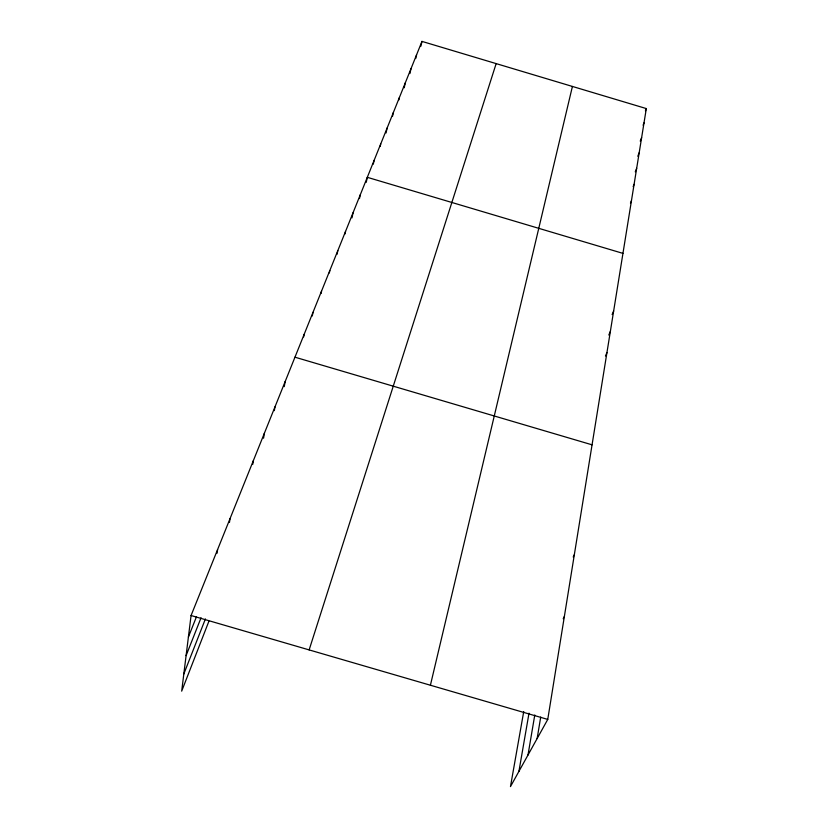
<?xml version="1.0" encoding="UTF-8"?>
<svg xmlns="http://www.w3.org/2000/svg" width="828" height="828" viewBox="0 0 828 828"><rect width="100%" height="100%" fill="white"/><g stroke="black" fill="none" stroke-linecap="round" stroke-linejoin="round"><path stroke-width="1.24" d="M523.731 711.552L510.472 786.6L547.753 719.418L646.316 108.572L421.969 41.4L191.071 615.514L181.684 691.152L208.925 621.186M217.071 553.239L217.588 549.564M229.47 522.354L230.029 518.649M252.788 464.28L253.399 460.523M537.144 738.535L540.715 717.038M263.552 438.209L264.401 433.168M527.995 755.032L534.784 714.978M274.327 410.657L274.979 406.869M518.928 771.365L529.009 713.177M284.252 386.635L285.163 381.563M303.659 336.924L304.135 334.377M312.301 315.975L312.994 312.363M321.078 293.505L321.543 291.104M329.337 272.95L329.813 270.549M337.079 254.279L337.803 250.667M345.028 233.972L345.535 231.436M351.983 217.878L353.028 212.827M359.487 198.575L360.273 194.787M366.245 182.346L367.301 177.316L622.946 253.378M373.314 164.141L374.121 160.373M380.187 146.442L380.725 143.937M386.055 132.977L387.142 127.998M392.555 116.23L393.372 112.515M398.868 99.94L399.417 97.476M404.199 87.778L405.296 82.862M409.912 73.547L411.009 68.652M415.739 58.498L416.567 54.834M420.862 46.254L421.969 41.4M430.405 685.232L572.417 86.454M309.134 649.908L496.148 63.611M645.405 110.89L646.316 108.572M183.816 674.002L205.416 618.909M186.093 655.621L201.059 617.75M643.087 125.225L643.998 122.896M640.241 141.112L641.628 137.624M188.401 637.042L196.474 616.756M637.788 156.264L639.185 152.756M635.262 171.841L636.67 168.322M633.141 186.693L634.082 184.344M630.47 203.202L631.422 200.842M612.13 314.568L613.651 310.997M608.808 335.029L610.35 331.469M605.465 355.999L606.934 352.624M573.204 556.996L574.332 554.719M563.216 618.733L564.365 616.498M191.071 615.514L547.753 719.418M294.965 357.189L592.061 444.822"/></g></svg>
